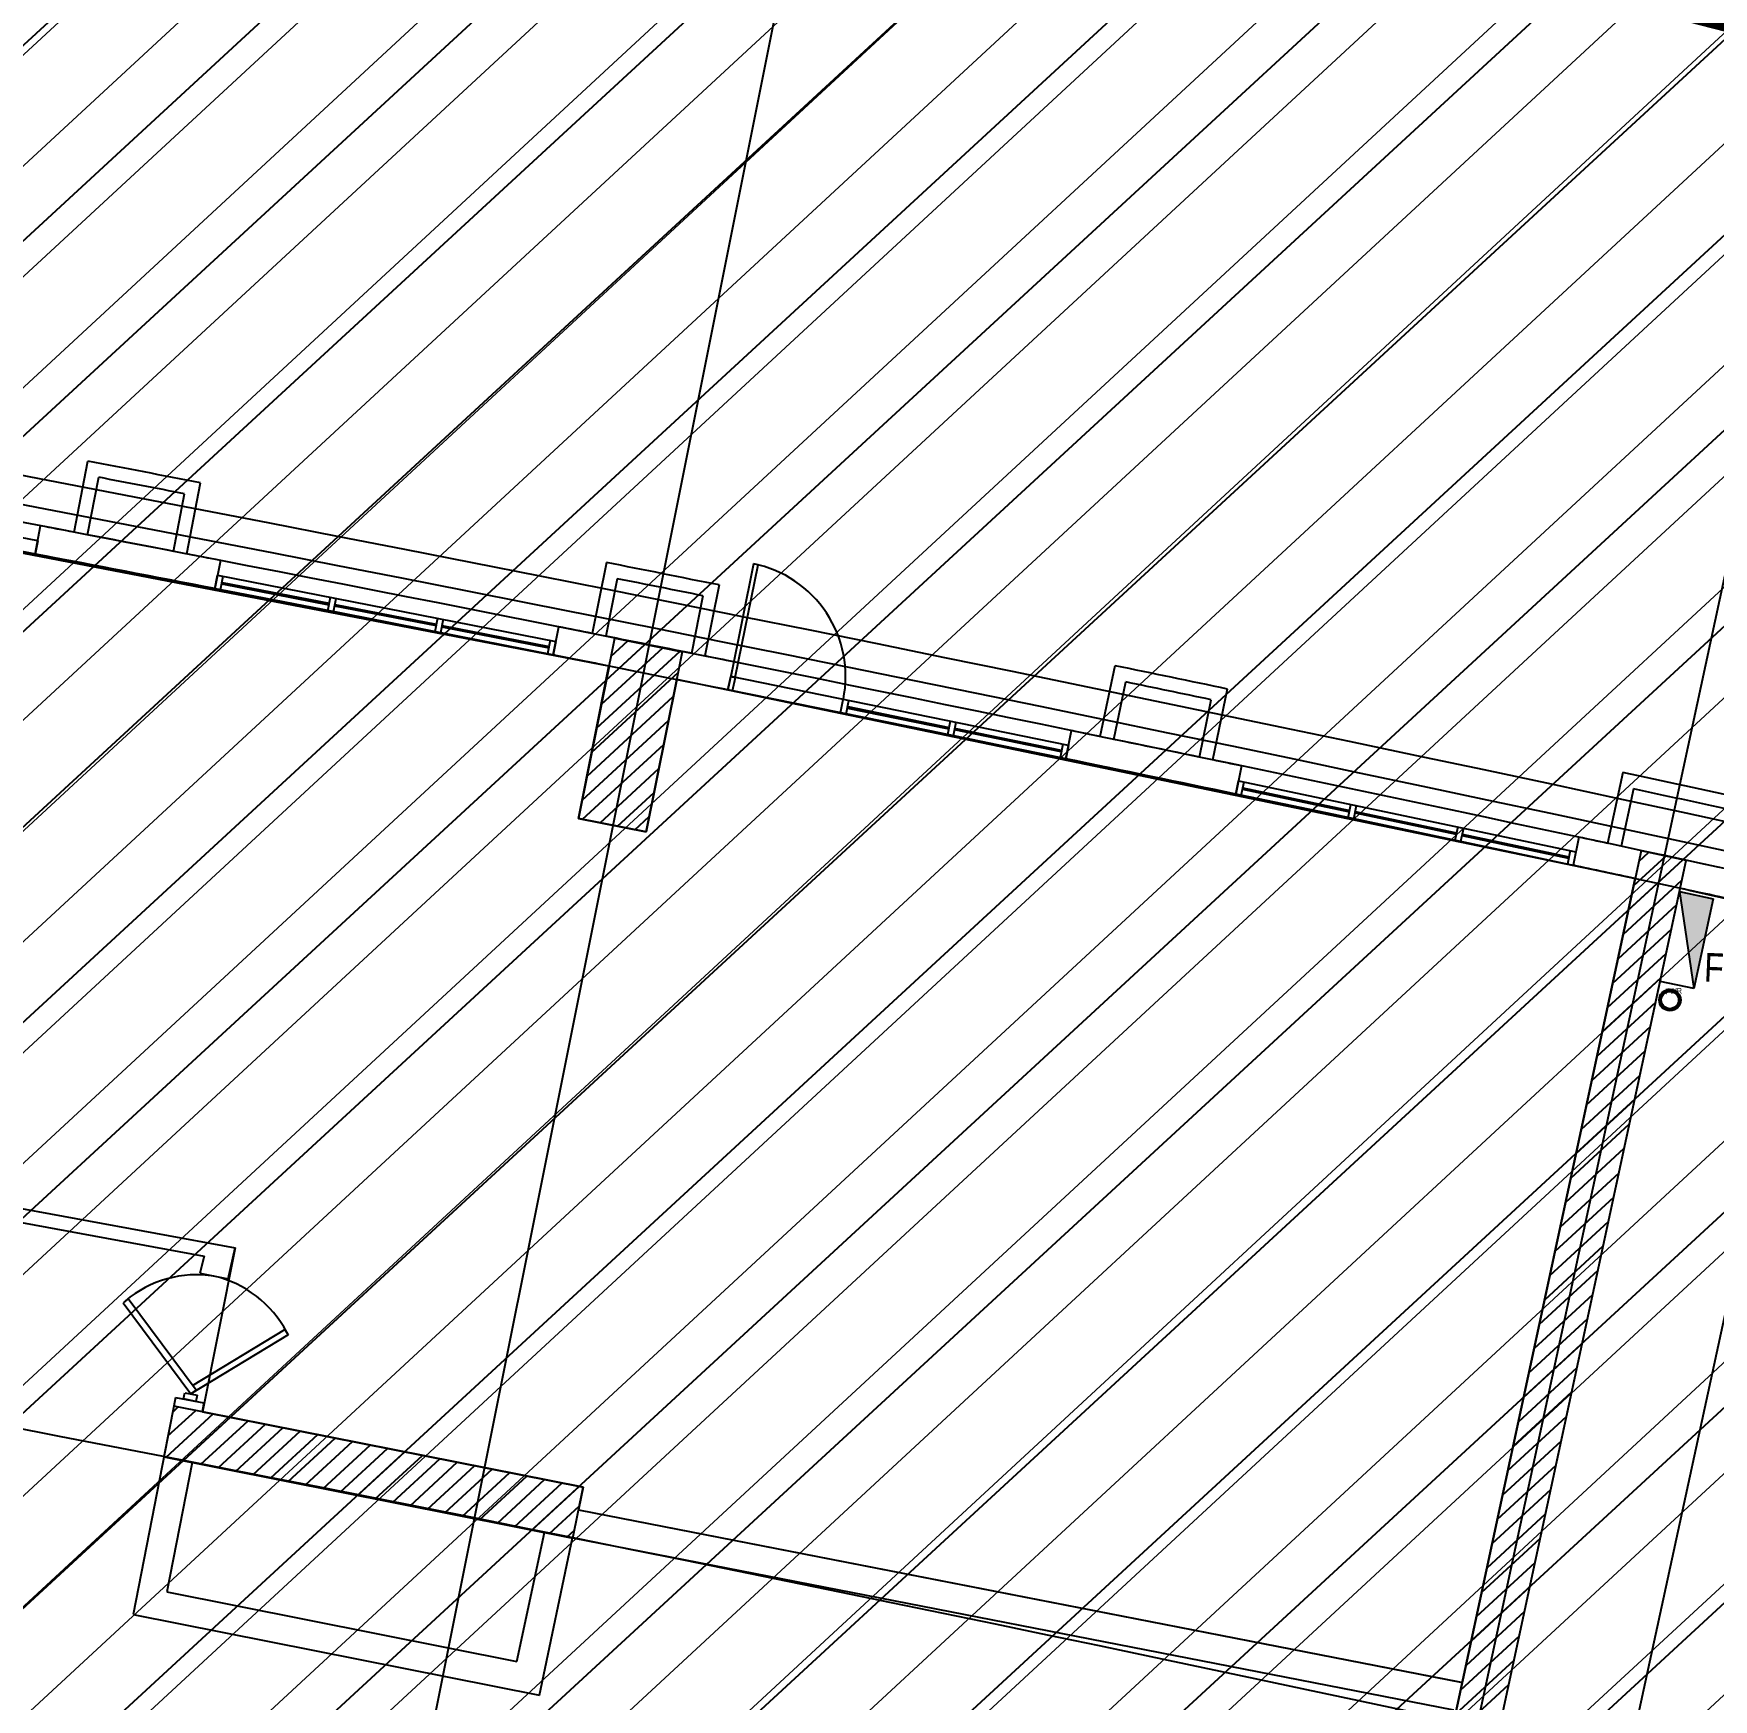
# Model space of a CAD drawing. Extents: x -678889171 to 586587, y -792238163 to 335485.
# Drawn here: x -678766321 to -678751703, y -792158549 to -792144052 of the extents above; entities that cross this region are included whole.
import ezdxf
from ezdxf.enums import TextEntityAlignment as Align

# ---------------------------------------------------------------- set-up
doc = ezdxf.new("R2010")
doc.units = 0
doc.header["$MEASUREMENT"] = 0
for name, color, linetype in [('A-ANNO-LEGN', 252, 'Continuous'), ('A-FLOR-PATT', 252, 'Continuous'), ('A-SITE-PATT', 252, 'Continuous'), ('A-WALL', 252, 'Continuous')]:
    doc.layers.add(name, color=color, linetype=linetype)
doc.layers.add('BASEMENT3 LAYOUT$0$A-TABL-TEXT', color=252, linetype='Continuous', lineweight=30)
doc.layers.add('BASEMENT3 LAYOUT$0$HATCH5', color=252, linetype='Continuous', lineweight=15)
doc.styles.add('Ground floor Towers$0$$Bas01-Rname$0$EN-SC', font='swissc.ttf')
doc.styles.add('Ground floor Towers$0$$Bas01-Rname$0$EN-SCL', font='swisscl.ttf')
doc.styles.add('Ground floor Towers$0$04-Ground Floor$0$V2-lower ground$0$LEVEL  FOR LICENSE LOWER GR$0$$LG- LEVEL$0$AR-SR', font='sarb.shx')
doc.styles.add('MtXpl_Arial_Unicode_', font='ARIALUNI.ttf')

# ---------------------------------------------------------------- blocks, each defined once
blk = doc.blocks.new('A$C61C61320')
at = {"layer": 'BASEMENT3 LAYOUT$0$HATCH5'}
h = blk.add_hatch(dxfattribs=at)
h.set_pattern_fill('JIS_WOOD', color=256, scale=1000, style=0)
h.set_pattern_definition([(45, (-845680.2949388556, -470481.0696760565), (-499.9999991609842, 499.9999991609843), [])])
h.paths.add_polyline_path([(12440.74077330553, -169431.9252005816), (13408.27617370361, -243253.7315873399), (7111.185080291936, -248399.4795461658), (-61957.46107163071, -237877.8060760189), (-55832.26724016038, -200866.3395951205), (-20860.02674167091, -206712.4958959252), (-20783.43353955913, -208437.764712235), (-16504.6553898881, -208719.7022090854), (-18718.17453308101, -208569.0044804074), (-18168.17453308101, -169431.9252005816)])
at = {"layer": 'BASEMENT3 LAYOUT$0$A-TABL-TEXT', "const_width": 500}
blk.add_lwpolyline([(-56966.22835785337, -200670.9829151711), (-18360.08925638907, -208926.9252005816), (-18332.99945281609, -204205.2346486701)], dxfattribs=at)
blk = doc.blocks.new('2')
at = {"layer": 'BASEMENT3 LAYOUT$0$A-TABL-TEXT', "const_width": 500}
blk.add_lwpolyline([(60954.62794373999, 31526.37778946021), (99560.7670452043, 23270.4355040497), (99587.85684877727, 27992.12605596127)], dxfattribs=at)
blk = doc.blocks.new('GR')
at = {"layer": 'A-FLOR-PATT'}
blk.add_hatch(color=256, dxfattribs=at).paths.add_polyline_path([(50820.15830315059, 33845.7092996888), (50956.52498903898, 34634.00120436613), (50660.91552478498, 34685.13871157428)])
for p, q in [((43550, 48720), (36448.18627554716, 3793.630470206146)), ((52630, 47210), (44876.50038065379, 2398.554395115127)), ((36574.13397370106, 37242.05734688451), (36667.93699266382, 37865.19368802361)), ((36692.80964608019, 37224.27837140171), (36768.74986016969, 37728.75155015767)), ((37562.99277077975, 37093.20077349909), (37656.79578974253, 37716.33711463818)), ((36260.71385465909, 37155.99627494252, 5.16050294559226e-08), (33292.72104122712, 37593.05308980322, 5.160502945592268e-08)), ((37444.34233186, 37111.14737562882), (37520.28254594949, 37615.62055438466)), ((41271.05500084767, 36267.45673591632), (32882.74865739183, 37530.84369765699)), ((36243.23158206465, 37037.27656240529, 5.174930158852447e-08), (33275.23876863269, 37474.33337726607, 5.174930158852446e-08)), ((36243.44242338646, 37038.70835686918), (36279.86389218115, 37286.04155008736)), ((36260.71385470772, 37155.99627493535, 5.160502945592261e-08), (36243.23158206465, 37037.27656240529, 5.174930158852447e-08)), ((41213.80814452907, 37167.66802822651), (41115.38062934672, 36545.04245371115)), ((41332.33623147612, 37148.93056295841), (41332.31815255601, 37148.81620064832)), ((42493.6836444881, 37207.68988332724, 5.099135791402085e-08), (42334.79679377187, 36220.3930781184, 5.099135791402085e-08)), ((42374.28866572891, 36214.03760415275, 5.099135791402085e-08), (42533.17551644518, 37201.3344093616, 5.099135791402085e-08)), ((42533.17551644518, 37201.3344093616, 5.099135791402085e-08), (42493.6836444881, 37207.68988332724, 5.099135791402085e-08)), ((37857.14835277478, 37048.60711359998), (37819.14036722238, 36801.51274644968)), ((41313.58068380822, 37030.2880916897), (41233.92195081928, 36526.38870643626)), ((42083.01411547408, 37030.25994959375), (42082.996036554, 37030.14558728377)), ((42201.54220242113, 37011.52248432565), (42103.11468723886, 36388.89690981049)), ((37819.04256033344, 36800.87689272969, -3.884451934229142e-07), (37837.28635940526, 36919.48196764393, -3.850492065086906e-07)), ((37837.28635940526, 36919.48196764393, -3.850492065086906e-07), (40802.41323244956, 36463.38699206257, -3.850492065086909e-07)), ((37868.46134154775, 36793.27530978312, -3.884451934234931e-07), (37886.70514061954, 36911.88038469735, -3.8504920650927e-07)), ((37876.69057247584, 36846.77450405026, -3.869133655166004e-07), (38815.64741560654, 36702.3444284495, -3.869133655166004e-07)), ((37878.514952383, 36858.63501154169, -3.86573766825178e-07), (38817.4717955137, 36714.20493594093, -3.86573766825178e-07)), ((42064.25856780619, 36911.61747832503), (41984.52899818355, 36407.26999987639)), ((37819.04256038199, 36800.87689272223, -3.884451934229142e-07), (40784.16943342632, 36344.78191714086, -3.884451934229143e-07)), ((38807.41818461931, 36648.84523379804, -3.884451934344971e-07), (38825.66198369107, 36767.45030871226, -3.850492065202741e-07)), ((38856.83696583359, 36641.24365085145, -3.884451934350766e-07), (38875.08076490537, 36759.84872576569, -3.850492065208529e-07)), ((38865.0661968239, 36694.74284552315, -3.869133655166004e-07), (39754.60425876395, 36557.91435284463, -3.869133655166006e-07)), ((38866.89057673109, 36706.60335301457, -3.865737668251783e-07), (39756.42863866623, 36569.7748603368, -3.865737668251783e-07)), ((39764.61882688402, 36623.02023351581, -3.850492065086974e-07), (39746.37502786078, 36504.4151585941, -3.884451934229211e-07)), ((39814.03760810141, 36615.41865058946, -3.850492065086973e-07), (39795.79380907826, 36496.81357566776, -3.884451934229206e-07)), ((39804.02303998134, 36550.31276991827, -3.869133655166005e-07), (40742.97988311181, 36405.88269431754, -3.869133655166008e-07)), ((39805.84741988362, 36562.17327741044, -3.865737668251784e-07), (40744.80426301411, 36417.74320180972, -3.865737668251782e-07)), ((40784.04983794245, 36344.00441288733), (40822.05791074208, 36591.09934724208)), ((40752.99445123193, 36470.98857498894, -3.850492065086912e-07), (40734.75065220872, 36352.38350006724, -3.884451934229148e-07)), ((40802.41323244956, 36463.38699206257, -3.850492065086909e-07), (40784.16943342634, 36344.78191714086, -3.884451934229141e-07)), ((41061.79231710466, 34931.91867506372), (41312.13057499789, 36512.21319085341)), ((41187.07849916955, 35722.80484678899), (41885.63640441222, 36421.36275203165)), ((41220.35325514281, 35932.85629805888), (41733.03384746436, 36445.53689038043)), ((41253.62801111618, 36142.90774932888), (41580.4312905164, 36469.7110287291)), ((41286.90276708954, 36352.95920059888), (41427.82873356855, 36493.88516707788)), ((41312.13057499789, 36512.21319085341), (41904.74101841902, 36418.33634414345)), ((41904.74101841902, 36418.33634414345), (41654.40276052579, 34838.04182835376)), ((45569.89548719027, 35827.9766279246), (45672.82988066129, 36449.8729958399)), ((41060.62202298873, 34932.10406705373), (41271.05500084767, 36267.45673591632)), ((41273.30209983607, 36267.10312126692), (41061.79231789356, 34931.91867422091)), ((42355.61383056401, 36348.71980322563), (42315.58220049641, 36101.94467255023)), ((45688.29859693491, 35808.46481645945), (45771.60480810663, 36311.77404484735)), ((46556.4727307407, 35664.68136617937), (46659.40712421171, 36286.5777340946)), ((41153.8037431963, 35512.7533955191), (41875.63199453917, 36234.58164686197)), ((41865.94257949058, 36173.4158882139), (41654.40190520845, 34838.04159963666)), ((41654.40270514257, 34838.04147291669), (41866.55153746746, 36173.31932091166)), ((50271.63327704626, 34781.44589225505), (41865.94257949058, 36173.4158882139)), ((42315.58220049582, 36101.94467255015, 5.233789299861686e-08), (42334.79730660204, 36220.39626476105, 5.219362086601506e-08)), ((42334.79679377187, 36220.3930781184, 5.099135791402085e-08), (42374.28866572891, 36214.03760415275, 5.099135791402085e-08)), ((45296.08711187753, 35740.0186121047, 5.2193620866015e-08), (42334.79730660207, 36220.39626476104, 5.219362086601508e-08)), ((42356.31210823009, 36095.38509574925, 5.233783652025968e-08), (42375.52721433633, 36213.83668796021, 5.219356438765781e-08)), ((46438.09730203322, 35684.36041753297), (46521.40351320495, 36187.66964592086)), ((41120.52898722293, 35302.7019442491), (41842.3572385658, 36024.53019559197)), ((45276.87200577127, 35621.56701989374, 5.233789299861687e-08), (42315.58220049582, 36101.94467255015, 5.233789299861686e-08)), ((43302.67880225434, 35941.81878833157, 5.233789299861657e-08), (43321.89390836055, 36060.27038054248, 5.219362086601479e-08)), ((43352.03363234227, 35933.81249412063, 5.233789299861657e-08), (43371.24873844848, 36052.26408633154, 5.219362086601479e-08)), ((43360.65986942334, 35986.98896431032, 5.227312491390531e-08), (44249.04681102785, 35842.87566850986, 5.22731249139053e-08)), ((43362.58138003401, 35998.83412353136, 5.225869770064518e-08), (44250.96832164334, 35854.72082773023, 5.225869770064504e-08)), ((44259.63568014844, 35908.15079095071, 5.219362086549841e-08), (44240.42057399374, 35789.69919874766, 5.23378929981002e-08)), ((44308.99051023308, 35900.14449671961, 5.219362086552296e-08), (44289.77540407839, 35781.69290451657, 5.233789299812475e-08)), ((45236.14341278635, 35682.74978429105, 5.22731249139053e-08), (44298.40164111577, 35834.86937429892, 5.22731249139053e-08)), ((45238.0649234018, 35694.59494351137, 5.225869770064512e-08), (44300.32315173119, 35846.71453351924, 5.225869770064511e-08)), ((45277.06909803902, 35622.78199589901), (45317.10064901022, 35869.55663898434)), ((41087.25423124956, 35092.6504929791), (41809.08248259244, 35814.47874432197)), ((45246.73228184136, 35748.02490632794, 5.219362086599043e-08), (45227.51717568666, 35629.5733141249, 5.233789299859222e-08)), ((45296.08711192606, 35740.01861209682, 5.2193620866015e-08), (45276.87200577127, 35621.56701989374, 5.233789299861687e-08)), ((50126.53592497515, 35699.8016507928), (50019.10005281238, 35078.66711209924)), ((41097.62307243678, 34926.24263886968), (41775.80772661907, 35604.42729305197)), ((46809.18252298057, 35622.59179066173), (46767.56642875673, 35376.07941669057)), ((50224.30805918144, 35560.99092955748), (50137.35873979461, 35058.29825996899)), ((41250.22562938486, 34902.06850052113), (41742.5329706457, 35394.37584178196)), ((46767.36208751687, 35374.86900440191, -4.038479348028502e-07), (46787.33777287029, 35493.19470741966, -4.004519478886266e-07)), ((46787.33777287029, 35493.19470741966, -4.004519478886266e-07), (49745.48034852021, 34993.80257479516, -4.004519478885184e-07)), ((46816.66446377433, 35366.54580217132, -4.038479348034272e-07), (46836.64014912769, 35484.87150518908, -4.004519478892041e-07)), ((46825.67489669309, 35419.91898014976, -4.023161068965344e-07), (47762.42004564888, 35261.778138152, -4.023161068965001e-07)), ((46827.67246522839, 35431.75155045155, -4.01976508205112e-07), (47764.4176141842, 35273.61070845379, -4.019765082050777e-07)), ((46767.36208756527, 35374.86900439374, -4.038479348028502e-07), (49725.50466321525, 34875.47687176922, -4.038479348027419e-07)), ((47753.40961266536, 35208.40495979017, -4.03847934814397e-07), (47773.38529801875, 35326.7306628079, -4.004519479001738e-07)), ((47802.71198892279, 35200.08175755956, -4.038479348149745e-07), (47822.68767427618, 35318.40746057732, -4.00451947900751e-07)), ((47811.72242190968, 35253.45493594161, -4.023161068964983e-07), (48699.16519463135, 35103.63729614975, -4.023161068964658e-07)), ((47813.71999044501, 35265.28750624337, -4.019765082050762e-07), (48701.16276316182, 35115.46986645234, -4.019765082050438e-07)), ((41402.82818633283, 34877.89436217246), (41709.25821467245, 35184.32439051208)), ((48710.1304470427, 35168.58982121349, -4.00451947888563e-07), (48690.15476173777, 35050.26411818756, -4.038479348027866e-07)), ((48759.43282330353, 35160.2666190031, -4.004519478885607e-07), (48739.4571379986, 35041.94091597717, -4.038479348027842e-07)), ((48748.46757089219, 35095.31409393935, -4.023161068964641e-07), (49685.21271984777, 34937.17325194161, -4.023161068964299e-07)), ((48750.46513942262, 35107.14666424193, -4.01976508205042e-07), (49687.21028837824, 34949.00582224421, -4.019765082050075e-07)), ((49767.12083944466, 35121.98973149929), (49725.50466321525, 34875.47687176924)), ((41555.43074328068, 34853.72022382368), (41675.98345869919, 34974.27293924219)), ((50313.87961351359, 35025.73072067679), (48908.00262377178, 26896.40069253704)), ((49302.15196768707, 26828.23695810706), (50708.02895742841, 34957.56698624681)), ((49696.17797225917, 35002.12577700557, -4.004519478885207e-07), (49676.20228695421, 34883.80007397966, -4.03847934802744e-07)), ((49745.48034852021, 34993.80257479516, -4.004519478885184e-07), (49725.50466321528, 34875.47687176922, -4.038479348027417e-07)), ((50224.13933216827, 34506.8173525827), (50679.77514727949, 34962.45316769392)), ((50261.10341696523, 34720.55813267629), (50529.06252041634, 34988.5172361274)), ((50298.0675017623, 34934.29891277), (50378.34989355295, 35014.58130456065)), ((50708.02895742841, 34957.56698624681), (50313.87961351359, 35025.73072067679)), ((41654.40190520845, 34838.04159963666), (41060.62202298873, 34932.10406705373)), ((41654.40276052579, 34838.04182835376), (41061.79231710466, 34931.91867506372)), ((41061.79231789356, 34931.91867422091), (41654.40270514257, 34838.04147291669)), ((48108.5970704767, 19931.45666989754), (50665.71950554307, 34712.91719981915)), ((48908.00105128783, 26896.40096377455), (50271.57226881437, 34781.09311882264)), ((49052.49437063114, 27731.90842552715), (50271.63327704626, 34781.44589225505)), ((50187.1752473712, 34293.07657248899), (50677.99445946072, 34783.89578457852)), ((50524.54883889659, 33896.84680689695), (50660.91552478498, 34685.13871157429)), ((50660.91552478498, 34685.13871157429), (50956.52498903898, 34634.00120436614)), ((50660.91552478498, 34685.13871157429), (50820.15830315059, 33845.70929968881)), ((50150.21116257424, 34079.3357923954), (50641.03037466377, 34570.15500448493)), ((50956.52498903898, 34634.00120436614), (50820.15830315059, 33845.70929968881)), ((50113.24707777728, 33865.59501230181), (50604.06628986669, 34356.41422439122)), ((50076.28299298033, 33651.85423220822), (50567.10220506974, 34142.67344429763)), ((50039.31890818325, 33438.11345211451), (50530.13812027266, 33928.93266420392)), ((50820.15830315059, 33845.70929968881), (50524.54883889659, 33896.84680689695)), ((50002.35482338618, 33224.37267202081), (50493.17403547582, 33715.19188411045)), ((49965.39073858922, 33010.63189192722), (50456.20995067875, 33501.45110401674)), ((49928.42665379227, 32796.89111183363), (50419.24586588179, 33287.71032392315)), ((49891.46256899519, 32583.15033173992), (50382.28178108484, 33073.96954382956)), ((47672.24512062981, 10787.28240748976), (51515.1220659801, 32794.67752622408)), ((49854.49848419812, 32369.40955164621), (50345.31769628765, 32860.22876373574)), ((49817.53439940116, 32155.66877155262), (50308.35361149081, 32646.48798364226)), ((49780.57031460421, 31941.92799145903), (50271.38952669373, 32432.74720354856)), ((49743.60622980713, 31728.18721136532), (50234.42544189666, 32219.00642345485)), ((32086.92971915297, 31953.91734673126), (38226.21894202304, 31076.76576336071)), ((32086.92971915298, 31953.91734673126), (38226.21894202304, 31076.76576336071)), ((49706.64214501006, 31514.44643127162), (50197.46135709982, 32005.26564336137)), ((49669.6780602131, 31300.70565117802), (50160.49727230275, 31791.52486326767)), ((33573.93193697003, 31620.24314073071), (37960.54146904944, 30993.50584965173)), ((49632.71397541615, 31086.96487108443), (50123.53318750567, 31577.78408317396)), ((49595.74989061896, 30873.22409099061), (50086.5691027086, 31364.04330308025)), ((49558.78580582212, 30659.48331089714), (50049.60501791176, 31150.30252298678)), ((37960.54146904944, 30993.50584965173), (37929.54609761691, 30842.56569837862)), ((38226.21894202304, 31076.76576336071), (38000.93979338799, 29640.23200857086)), ((38176.66135476963, 30804.69684993635), (38226.21894202304, 31076.76576336071)), ((49521.82172102504, 30445.74253080343), (50012.64093311457, 30936.56174289295)), ((37929.54609761691, 30842.56569837862), (38176.66135476963, 30804.69684993635)), ((49484.85763622809, 30232.00175070984), (49975.67684831761, 30722.82096279936)), ((37314.47581077695, 30594.32205762496), (37271.75182293364, 30559.70772213638)), ((37271.75182293364, 30559.70772213638), (37894.80986197676, 29790.67594095639)), ((37937.53384981894, 29825.2902764376), (37314.47581077695, 30594.32205762496)), ((49447.89355143113, 30018.26097061625), (49938.71276352066, 30509.08018270577)), ((38719.56647139515, 30337.83929471998), (37894.80986197676, 29790.67594095639)), ((37906.0662720874, 29864.13026538214), (38689.16850729306, 30383.65910634114)), ((38689.16850729306, 30383.65910634114), (38719.56647139515, 30337.83929471998)), ((49410.92946663417, 29804.52019052266), (49901.74867872358, 30295.33940261207)), ((49373.9653818371, 29590.77941042895), (49864.78459392651, 30081.59862251836)), ((37894.80986197676, 29790.67594095639), (37937.53384981894, 29825.2902764376)), ((49337.00129704003, 29377.03863033524), (49827.82050912967, 29867.85784242488)), ((37762.92316447091, 29755.25856690664), (37471.18556271338, 27851.50877136327)), ((37750.73768842174, 29679.46903798667), (37681.02015769389, 29234.90243340501)), ((41336.94378474308, 29117.07539181209), (37750.73768842174, 29679.46903798667)), ((37762.92316447091, 29755.25856690664), (38010.03842162363, 29717.38971846436)), ((37832.12899482114, 29744.6532116119), (37840.45806375431, 29799.00500988222)), ((37940.83259127341, 29727.9950737591), (37832.12899482114, 29744.6532116119)), ((37840.45806375431, 29799.00500988222), (37949.16166020658, 29782.34687202943)), ((37949.16166020658, 29782.34687202943), (37940.83259127341, 29727.9950737591)), ((38010.03842162363, 29717.38971846436), (37998.27844825948, 29640.64936428058)), ((37701.21320507606, 29231.73573265271), (38094.96441398282, 29625.48694155947)), ((37709.55391027324, 29416.85313314653), (37942.15197081899, 29649.45119369228)), ((37742.43230199418, 29626.50822016411), (37789.33952765493, 29673.41544582485)), ((37854.02564823988, 29207.77148051991), (38247.77685714688, 29601.5226894269)), ((37998.27844825948, 29640.64936428058), (41336.94378474308, 29117.0753918121)), ((38000.93979338799, 29640.23200857086), (41336.94378474308, 29117.07539181209)), ((38006.83809140394, 29183.80722838733), (38400.58930031082, 29577.55843729421)), ((38159.65053456812, 29159.84297625488), (38553.401743475, 29553.59418516175)), ((49300.03721224319, 29163.29785024177), (49790.8564243326, 29654.11706233118)), ((38312.46297773195, 29135.87872412207), (38706.21418663883, 29529.62993302895)), ((38465.27542089601, 29111.9144719895), (38859.02662980289, 29505.66568089637)), ((38618.08786406007, 29087.95021985692), (39011.83907296683, 29481.70142876368)), ((38770.90030722402, 29063.98596772423), (39164.65151613089, 29457.73717663111)), ((38923.71275038808, 29040.02171559166), (39317.46395929495, 29433.77292449854)), ((39076.5251935519, 29016.05746345886), (39470.2764024589, 29409.80867236585)), ((39229.33763671597, 28992.09321132628), (39623.08884562296, 29385.84442023328)), ((49263.07312744611, 28949.55707014806), (49753.89233953564, 29440.37628223759)), ((39382.15007988003, 28968.12895919371), (39775.90128878702, 29361.8801681007)), ((39534.96252304397, 28944.16470706102), (39928.71373195096, 29337.91591596801)), ((39687.77496620791, 28920.20045492833), (40081.52617511502, 29313.95166383544)), ((39840.58740937198, 28896.23620279576), (40234.33861827885, 29289.98741170263)), ((39993.39985253615, 28872.2719506633), (40387.15106144291, 29266.02315957006)), ((40146.21229569998, 28848.30769853049), (40539.96350460697, 29242.05890743749)), ((37681.02015769389, 29234.90243340501), (41267.22625401523, 28672.50878723066)), ((37930.06221289533, 29195.84732382901, -1.321734336373877e-07), (37756.14797094507, 28060.64117620405, -1.943049291945418e-07)), ((40299.02473886404, 28824.34344639792), (40692.77594777092, 29218.0946553048)), ((40451.83718202799, 28800.37919426523), (40845.58839093486, 29194.13040317211)), ((40604.64962519205, 28776.41494213266), (40998.40083409881, 29170.16615103942)), ((40757.46206835611, 28752.45069000009), (41151.21327726287, 29146.20189890685)), ((40910.27451152005, 28728.48643786716), (41304.02572042705, 29122.23764677416)), ((41267.22625401523, 28672.50878723066), (41336.94378474308, 29117.07539181209)), ((41336.94378474308, 29117.0753918121), (41306.19923063624, 28921.02711118666)), ((41336.94378474308, 29117.07539181209), (41306.19923063624, 28921.02711118666)), ((49226.10904264904, 28735.81629005435), (49716.92825473868, 29226.635502144)), ((41063.08695468423, 28704.52218573471), (41311.14788572316, 28952.58311677363)), ((49189.14495785197, 28522.07550996065), (49679.96416994173, 29012.89472205041)), ((41306.19923063625, 28921.02711118666), (49028.28332495636, 27735.62501601214)), ((41306.19923063624, 28921.02711118666), (49052.49437063114, 27731.90842552715)), ((49152.18087305501, 28308.33472986706), (49643.00008514465, 28799.1539419567)), ((40823.72400780048, 27580.45952907339, -1.941541034960045e-07), (41016.5036411934, 28711.82744266695, -2.898367561363548e-08)), ((41031.14981704429, 27295.16707551874), (41262.70691529896, 28674.77509305186, -1.47411539448299e-07)), ((41215.89939784817, 28680.55793360202), (41278.26949400222, 28742.92802975606)), ((41262.70691529896, 28674.77509305186), (48985.67331050549, 27489.2375575875)), ((49115.21678825805, 28094.59394977347), (49606.03600034758, 28585.41316186299)), ((49078.25270346098, 27880.85316967976), (49569.07191555051, 28371.67238176928)), ((49041.28861866402, 27667.11238958617), (49532.10783075367, 28157.93160167581)), ((37756.14797094507, 28060.64117620405, -1.943049291945418e-07), (40823.72400780048, 27580.45952907339, -1.942311539384172e-07)), ((49004.32453386695, 27453.37160949246), (49495.14374595659, 27944.1908215821)), ((37471.18556271338, 27851.50877136327), (41031.14981704429, 27295.16707551874, -1.306136053729585e-07)), ((48967.36044906988, 27239.63082939875), (49458.17966115952, 27730.4500414884))]:
    blk.add_line(p, q, dxfattribs=at)
at = {"layer": 'A-FLOR-PATT', "ltscale": 100}
blk.add_line((50741.52435664763, 34700.14069011915), (59229.86122460302, 33168.99786894201), dxfattribs=at)
at = {"layer": 'A-FLOR-PATT'}
for radius in [93.75000000000001, 75.00000000000003]:
    blk.add_circle((50615.65240498749, 33738.06386459788), radius, dxfattribs=at)
for centre, radius, start, end in [((26887.76269349654, 37095.04615444064), 25000, 350.0950186999125, 37.97912481247447), ((-55663.02808184421, -578856.4866396398), 623364.7764122983, 74.61102897088065, 88.715678869106), ((-55662.04957572921, -578844.685925062), 622702.9587305912, 74.61095202551606, 88.71574447441284), ((-55662.04957586701, -578844.6859266991), 623102.9587322307, 78.56113400306909, 85.23635335364345), ((-55662.04957586701, -578844.6859266991), 623583.1155781489, 81.39339008850808, 81.48527164242532), ((-55662.04957586701, -578844.6859266991), 622952.9587322307, 78.5473468654781, 81.86173866457295), ((-55662.04957586701, -578844.6859266991), 623463.1155781489, 81.40440915618343, 81.47425257432214), ((-55662.04957586701, -578844.6859266991), 622952.9587322306, 81.48531811427942, 81.51268411709601), ((-55662.04957586701, -578844.6859266991), 622952.9587322306, 81.40438055761342, 81.47428117293282), ((-55662.04957586701, -578844.6859266991), 623583.1155781489, 80.97081914415547, 81.0627006980672), ((42334.79679480111, 36220.39308451407, 5.219284993213168e-08), 999.9999999999949, 350.8577091200208, 80.85770912043245), ((-55662.04957586701, -578844.6859266991), 622702.9587322306, 81.3660241113139, 81.5126398211133), ((-55662.04957586701, -578844.6859266991), 622952.9587322306, 81.365979683083, 81.39334361626682), ((-55662.04957586701, -578844.6859266991), 623463.1155781489, 80.98183821200138, 81.05168163022257), ((-55662.04957586701, -578844.6859266991), 622952.9587322306, 81.06274717011763, 81.0900559207191), ((-55662.04957586701, -578844.6859266991), 622952.9587322306, 80.98180961345197, 81.05171022877781), ((-55662.04957586701, -578844.6859266991), 623583.1155781489, 80.55584203441698, 80.64772370748103), ((-55662.04957586701, -578844.6859266991), 622702.9587322306, 81.04442008024486, 81.08998957207204), ((-55662.04957586701, -578844.6859266991), 622952.9587322306, 80.94725703863065, 80.97077267210503), ((-55662.04957586701, -578844.6859266991), 623463.1155781489, 80.56686123632144, 80.63670465457977), ((-55662.04957586701, -578844.6859266991), 622702.9587322306, 80.94732186108259, 80.9891564959504), ((-55662.04957586701, -578844.6859266991), 622952.9587322306, 80.64777019444534, 80.67133328438233), ((-55662.04957586701, -578844.6859266991), 622952.9587322306, 80.56683263777936, 80.63673325309875), ((-55662.04957586701, -578844.6859266991), 623583.1155781489, 80.13167703462271, 80.23274673210338), ((-55662.04957586701, -578844.6859266991), 622702.9587322306, 80.53227865026471, 80.67128732996619), ((-55662.04957586701, -578844.6859266991), 622952.9587322306, 80.53223267041172, 80.55579569643274), ((-55662.04957586701, -578844.6859266991), 623463.1155781489, 80.14269433553252, 80.22172767890093), ((-55662.04957586701, -578844.6859266991), 622952.9587322306, 80.23279321877307, 80.25630891628835), ((-55662.04957586701, -578844.6859266991), 622952.9587322306, 80.14265821097918, 80.22175627721082), ((-55662.04957586701, -578844.6859266991), 622702.9587322306, 80.20525465897829, 80.25624411927332), ((-55662.04957586701, -578844.6859266991), 622702.9587322306, 80.13159911294747, 80.16611191635566), ((-55662.04957586701, -578844.6859266991), 615202.9587322307, 74.22143378566328, 85.22979167610383), ((50615.65240498749, 33738.06386459788), 84.37499999999945, 4.860232551131928, 184.8602325511319), ((50615.65240498749, 33738.06386459788), 84.37499999999945, 184.8602325511319, 4.860232551131928), ((37943.29264247863, 29860.72836305917), 968.8700760473924, 83.4946239436061, 132.2106034419924), ((37869.52948774422, 29872.03209945912), 968.8700760473924, 30.36452162109625, 79.08050111959177), ((-13179756151.76917, -84043351260.31795, -5.796735102280007e-08), 85070539968.54152, 81.08738729011345, 81.08738956404778), ((-55662.04957586701, -578844.6859266991), 607202.9587322306, 74.22143378566328, 89.82613372100917)]:
    blk.add_arc(centre, radius, start, end, dxfattribs=at)
at = {"layer": 'A-FLOR-PATT', "style": 'MtXpl_Arial_Unicode_', "width": 0.8}
blk.add_text('FHC-3', height=250, dxfattribs=at).set_placement((50902.68787086033, 33911.46926329641))
blk.add_text('FWR', height=49.99999999999999, rotation=4.860232551129737, dxfattribs=at).set_placement((50575.1711042555, 33786.15159833839))
at = {"layer": 'A-FLOR-PATT', "style": 'Ground floor Towers$0$04-Ground Floor$0$V2-lower ground$0$LEVEL  FOR LICENSE LOWER GR$0$$LG- LEVEL$0$AR-SR', "flags": 12}
for tag, p in [('L', (30296.07288644527, 72859.53473235783)), ('P', (30237.50458115668, 72203.99769414036))]:
    blk.add_attdef(tag, text='', height=500, dxfattribs=at).set_placement(p, align=Align.RIGHT)
at = {"layer": 'A-FLOR-PATT'}
for tag, p, height, style in [('N', (85492.25876324323, 56633.4995742733), 250, 'Ground floor Towers$0$$Bas01-Rname$0$EN-SC'), ('N', (89389.48149106537, 56633.4995742733), 250, 'Ground floor Towers$0$$Bas01-Rname$0$EN-SC'), ('N', (94597.61363499537, 56633.4995742733), 250, 'Ground floor Towers$0$$Bas01-Rname$0$EN-SC'), ('AN', (85922.66280553787, 56313.08159666645), 200, 'Ground floor Towers$0$$Bas01-Rname$0$EN-SCL'), ('AN', (89819.88553336001, 56313.08159666645), 200, 'Ground floor Towers$0$$Bas01-Rname$0$EN-SCL'), ('AN', (95028.01767729002, 56313.08159666645), 200, 'Ground floor Towers$0$$Bas01-Rname$0$EN-SCL'), ('SN', (85299.47460008037, 56025.08594095582), 200, 'Ground floor Towers$0$$Bas01-Rname$0$EN-SCL'), ('F', (85927.04975899268, 56008.67972904726), 200, 'Ground floor Towers$0$$Bas01-Rname$0$EN-SCL'), ('SN', (89196.69732790251, 56025.08594095582), 200, 'Ground floor Towers$0$$Bas01-Rname$0$EN-SCL'), ('F', (89824.27248681482, 56008.67972904726), 200, 'Ground floor Towers$0$$Bas01-Rname$0$EN-SCL'), ('SN', (94404.82947183252, 56025.08594095582), 200, 'Ground floor Towers$0$$Bas01-Rname$0$EN-SCL'), ('F', (95032.40463074483, 56008.67972904726), 200, 'Ground floor Towers$0$$Bas01-Rname$0$EN-SCL')]:
    blk.add_attdef(tag, p, '', height=height, dxfattribs=dict(at, style=style))
at = {"layer": 'A-FLOR-PATT', "style": 'Ground floor Towers$0$$Bas01-Rname$0$EN-SCL', "width": 0.8}
for p in [(85305.16036184286, 56295.1433535593), (89202.383089665, 56295.1433535593), (94410.51523359501, 56295.1433535593)]:
    blk.add_attdef('FN', p, '', height=250, dxfattribs=at)

msp = doc.modelspace()

# ---------------------------------------------------------------- block references
at = {"layer": 'A-SITE-PATT', "rotation": 357.6731745000001}
for name, p in [('2', (-678833487.1858103, -792167746.3685482, -212772)), ('A$C61C61320', (-678706236.4347705, -791940527.995869, -212772))]:
    msp.add_blockref(name, p, dxfattribs=at)

# ---------------------------------------------------------------- next in the draw order: block references
at = {"layer": 'A-WALL', "rotation": 357.6731745000001}
msp.add_blockref('GR', (-678804025.0995113, -792184118.4910543, -212772), dxfattribs=at)

# ---------------------------------------------------------------- next in the draw order: hatches: boundary and pattern name
at = {"layer": 'A-ANNO-LEGN'}
h = msp.add_hatch(dxfattribs=at)
h.set_pattern_fill('ANSI31', color=256, scale=10000, angle=-2.326825500000001)
h.set_pattern_definition([(42.6731745, (-679564563.7146958, -792179516.537627), (-847.2693918303064, 919.0400305032981), [])])
h.paths.add_polyline_path([(-678777672.8996642, -792179735.1176345), (-678770187.1392597, -792139007.139102), (-678733063.7379951, -792148537.2472874), (-678731444.0167841, -792108675.140868), (-678688692.2204224, -792110162.0728618), (-678692240.0211401, -792193145.4692618), (-678709626.0473782, -792200229.2193018), (-678779081.755804, -792187036.6399584)])

doc.saveas('drawing.dxf')
